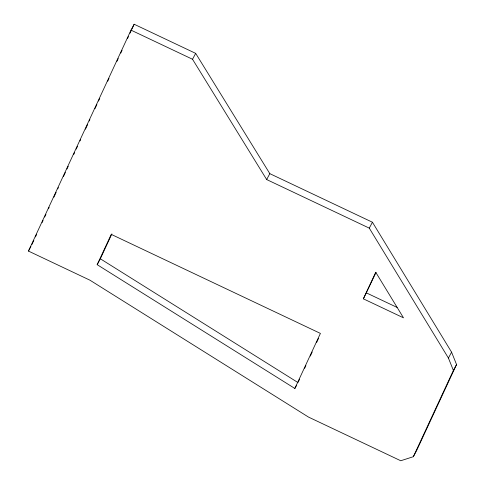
<?xml version="1.0" encoding="UTF-8"?>
<svg xmlns="http://www.w3.org/2000/svg" width="485" height="485" viewBox="0 0 485 485"><rect width="100%" height="100%" fill="white"/><g stroke="black" fill="none" stroke-linecap="round" stroke-linejoin="round"><path stroke-width="0.73" d="M28.451 251.072L131.005 30.131L134.163 24.25L195.673 53.374L269.824 173.654L372.438 222.239L451.577 352.158L456.549 364.538L416.506 450.801L413.347 456.694L400.743 460.75L308.496 417.076L89.968 280.203L28.451 251.072L30.907 246.495M31.931 244.501L33.841 240.384M35.429 236.953L36.708 234.206M42.122 222.542L43.074 220.487M44.669 217.056L45.942 214.309M48.488 208.823L49.124 207.447M53.902 197.159L56.133 192.351M57.727 188.92L58.364 187.549M63.456 176.57L65.372 172.454M66.96 169.023L68.233 166.282M73.647 154.618L74.605 152.557M76.2 149.125L77.473 146.385M80.019 140.892L80.655 139.522M85.433 129.228L87.664 124.427M89.258 120.995L89.895 119.625M94.987 108.646L96.897 104.53M98.491 101.098L99.764 98.352M107.725 81.201L109.004 78.455M116.964 61.304L118.237 58.558M120.783 53.065L122.056 50.325M127.47 38.661L128.428 36.599M130.022 33.168L131.296 30.428M131.932 29.051L134.163 24.25M97.176 264.671L111.241 234.37L320.409 333.407L294.85 388.473L97.176 264.671L100.334 258.784L111.896 233.867M298.323 381.907L299.584 379.185M304.635 368.309L305.896 365.587M310.315 356.069L312.207 351.995M316.626 342.477L318.518 338.397M363.38 298.833L375.723 272.243L403.49 317.827L363.38 298.833L376.027 272.491M413.347 456.694L453.39 370.419L456.549 364.538M453.39 370.419L448.419 358.045L369.279 228.132L266.665 179.547L192.521 59.255L195.673 53.374M266.665 179.547L269.824 173.654M369.279 228.132L372.438 222.239M294.85 388.473L296.608 385.199M448.419 358.045L451.577 352.158M131.005 30.131L192.521 59.255M366.533 292.946L397.124 307.435M100.334 258.784L298.008 382.586"/></g></svg>
